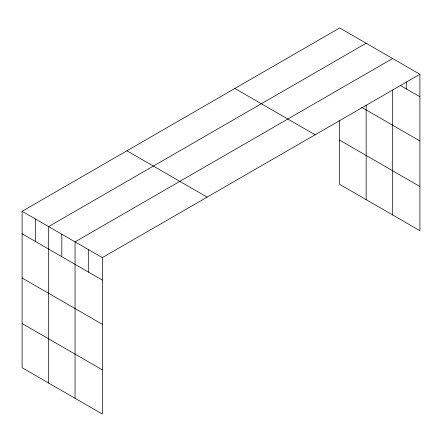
<?xml version="1.0" encoding="UTF-8"?>
<svg xmlns="http://www.w3.org/2000/svg" width="442" height="442" viewBox="0 0 442 442"><rect width="100%" height="100%" fill="white"/><g stroke="black" fill="none" stroke-linecap="round" stroke-linejoin="round"><path stroke-width="0.66" d="M392.623 89.991L392.623 214.945M419.9 74.278L102.329 257.625L102.329 414.043L22.1 367.722L22.1 211.304L339.671 27.957L419.9 74.278L419.9 230.696L339.671 184.375L339.671 120.169M366.147 43.244L48.576 226.591L48.576 383.01M392.623 58.526L75.052 241.873L75.052 398.292M400.33 85.461L419.9 96.759M361.539 107.268L419.9 140.959M339.671 140.175L419.9 186.496M234.873 88.461L315.102 134.782M126.898 150.799L207.127 197.121M22.1 211.304L102.329 257.625M22.1 233.785L102.329 280.106M22.1 277.985L102.329 324.306M22.1 323.522L102.329 369.844M406.259 82.074L406.259 88.886M366.147 105.091L366.147 199.662M88.693 249.752L88.693 272.233M61.814 234.232L61.814 256.714M35.338 218.945L35.338 241.431"/></g></svg>
